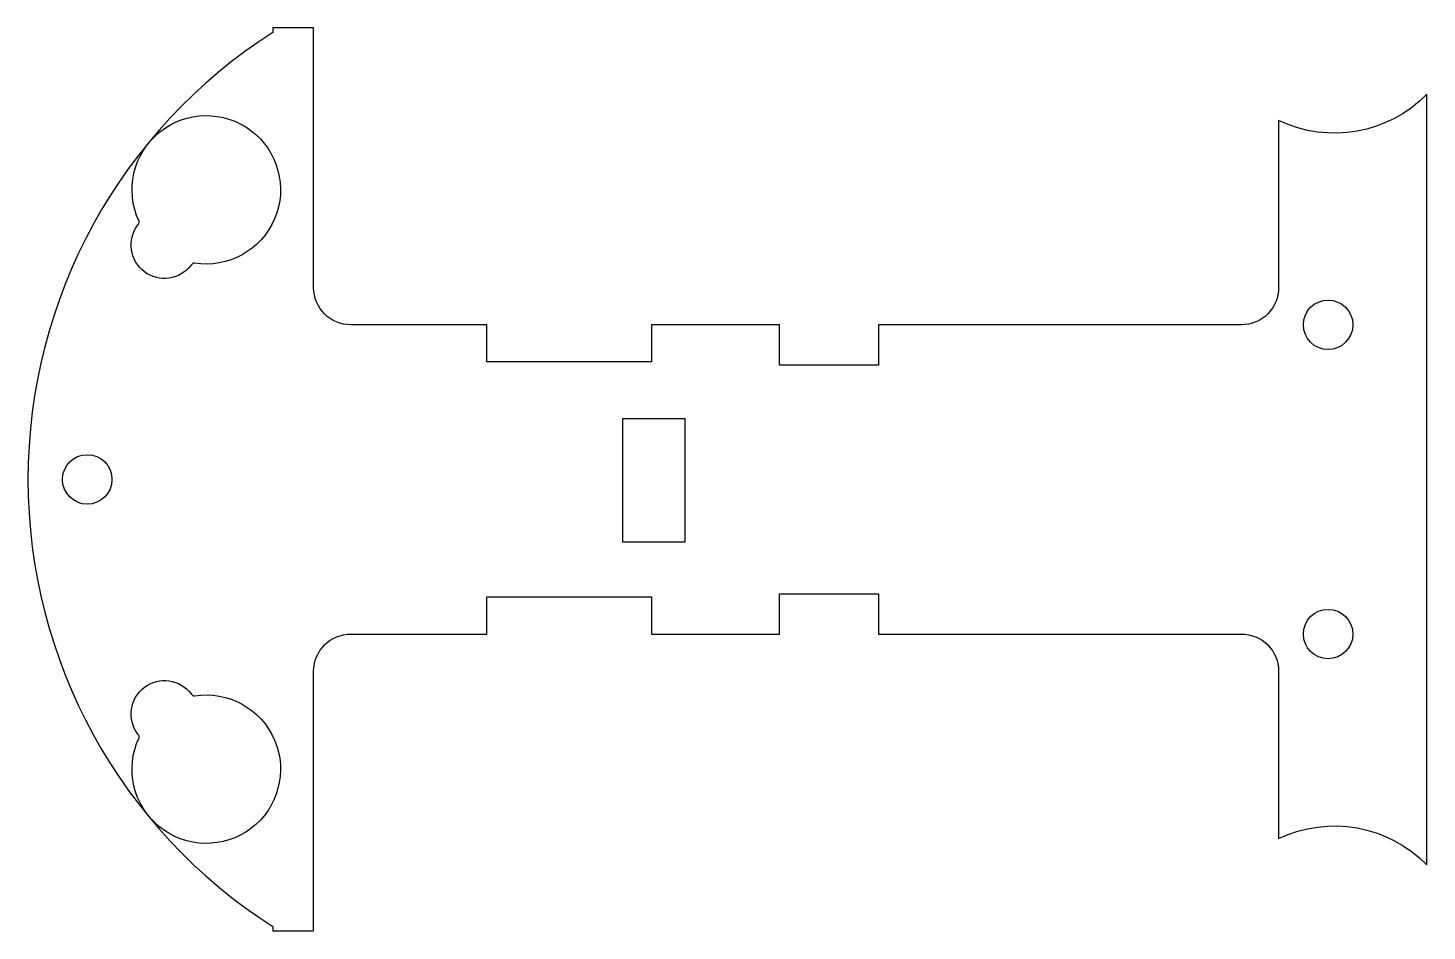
# Model space of a CAD drawing. Header units: millimetres. Extents: x 2 to 115, y 2 to 75.
import ezdxf

# ---------------------------------------------------------------- set-up
doc = ezdxf.new("R2010")
doc.units = ezdxf.units.MM
doc.layers.get('0').update_dxf_attribs({"linetype": 'CONTINUOUS'})

msp = doc.modelspace()

# ---------------------------------------------------------------- linework, layer by layer
for points in [[(21.71, 1.56), (25.01, 1.56), (25.01, 22.56, -0.414214), (28.01, 25.56), (39.01, 25.56), (39.01, 28.56), (52.31, 28.56), (52.31, 25.56), (62.66, 25.56), (62.66, 28.81), (70.66, 28.81), (70.66, 25.56), (100.01, 25.56, -0.414214), (103.01, 22.56), (103.01, 9.04, -0.319535), (115, 6.91), (115, 69.2, -0.319535), (103.01, 67.07), (103.01, 53.56, -0.414214), (100.01, 50.56), (70.66, 50.56), (70.66, 47.31), (62.66, 47.31), (62.66, 50.56), (52.31, 50.56), (52.31, 47.56), (39.01, 47.56), (39.01, 50.56), (28.01, 50.56, -0.414214), (25.01, 53.56), (25.01, 74.56), (21.71, 74.56), (21.71, 74.2, 0.547559), (21.71, 1.91)], [(10.87, 58.72, 0.277852), (10.9, 58.93, -4.027574), (15.38, 55.55, 0.277852), (15.19, 55.47), (15.11, 55.38, -1), (10.8, 58.63)], [(15.19, 20.64, 0.277852), (15.38, 20.56, -4.027574), (10.9, 17.18, 0.277852), (10.87, 17.39), (10.8, 17.48, -1), (15.11, 20.73)]]:
    msp.add_lwpolyline(points, format="xyb", close=True)
msp.add_lwpolyline([(50, 33), (50, 43), (55, 43), (55, 33)], close=True)
for centre in [(107.01, 50.56), (6.71, 38.06), (107.01, 25.56)]:
    msp.add_circle(centre, 2)

doc.saveas('drawing.dxf')
